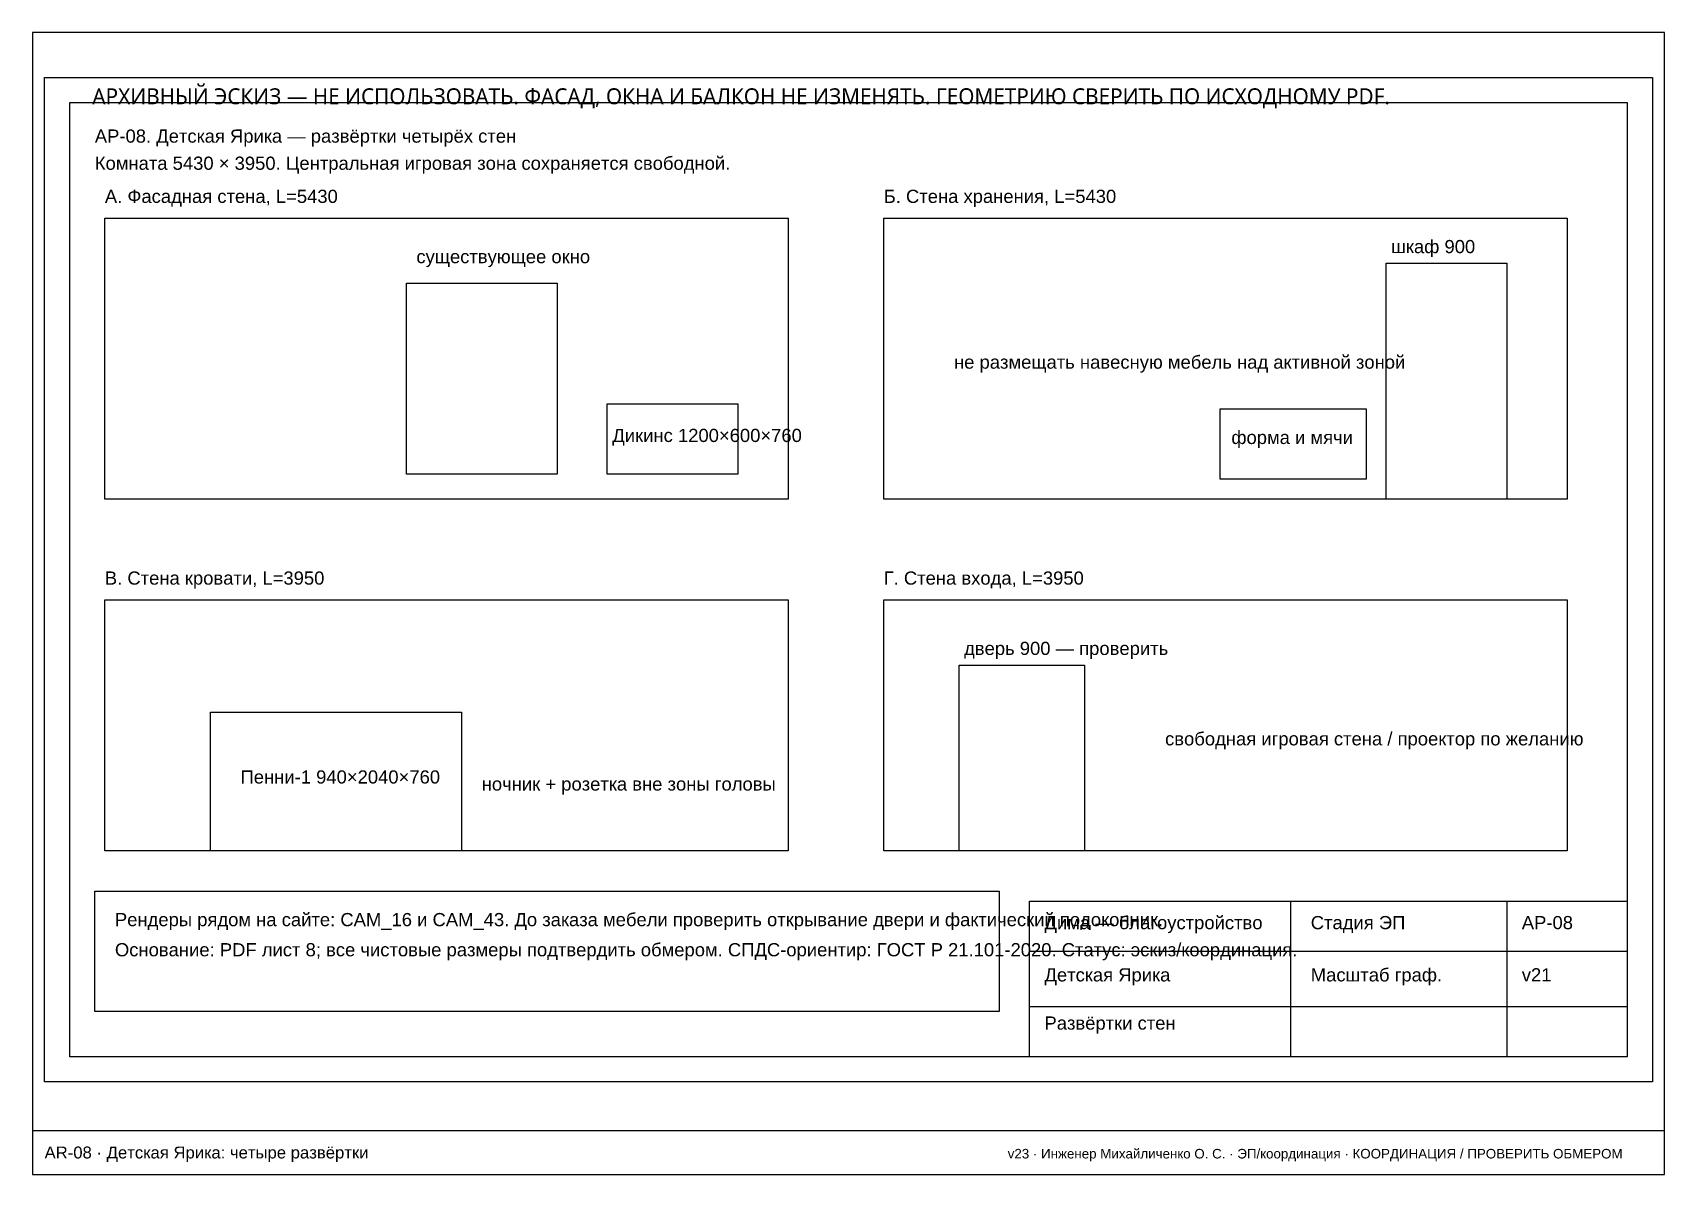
# Paper-space layout 'AR-08' of a CAD drawing. Header units: millimetres. Extents: x 5 to 415, y 5 to 292.
import ezdxf

# ---------------------------------------------------------------- set-up
doc = ezdxf.new("R2010")
doc.units = ezdxf.units.MM
for name, color, linetype in [('A-DIMS', 1, 'Continuous'), ('A-FRAME', 7, 'Continuous'), ('A-NOTES', 30, 'Continuous'), ('A-OBJECT', 8, 'Continuous'), ('A-TEXT', 7, 'Continuous'), ('A-WALL', 7, 'Continuous')]:
    doc.layers.add(name, color=color, linetype=linetype)
doc.styles.add('ARIAL', font='arial.ttf')
doc.styles.add('OpenSans', font='OpenSans-Regular.ttf')

psp = doc.layouts.new('AR-08')

# ---------------------------------------------------------------- linework, layer by layer
at = {"layer": 'A-FRAME'}
psp.add_line((5, 16), (415, 16), dxfattribs=at)
psp.add_lwpolyline([(5, 5), (415, 5), (415, 292), (5, 292)], close=True, dxfattribs=at)
at = {"layer": 'A-NOTES'}
psp.add_lwpolyline([(20.625, 76.225), (247.875, 76.225), (247.875, 45.925), (20.625, 45.925), (20.625, 76.225)], close=True, dxfattribs=at)
at = {"layer": 'A-OBJECT'}
for points in [[(8, 280.75), (412, 280.75), (412, 28.25), (8, 28.25), (8, 280.75)], [(23.15, 245.4), (194.85, 245.4), (194.85, 174.7), (23.15, 174.7), (23.15, 245.4)], [(218.8375, 245.4), (390.5375, 245.4), (390.5375, 174.7), (218.8375, 174.7), (218.8375, 245.4)], [(345.0875, 234.0375), (375.3875, 234.0375), (375.3875, 174.7), (345.0875, 174.7), (345.0875, 234.0375)], [(98.9, 228.9875), (136.775, 228.9875), (136.775, 181.0125), (98.9, 181.0125), (98.9, 228.9875)], [(149.4, 198.6875), (182.225, 198.6875), (182.225, 181.0125), (149.4, 181.0125), (149.4, 198.6875)], [(303.425, 197.425), (340.0375, 197.425), (340.0375, 179.75), (303.425, 179.75), (303.425, 197.425)], [(23.15, 149.45), (194.85, 149.45), (194.85, 86.325), (23.15, 86.325), (23.15, 149.45)], [(218.8375, 149.45), (390.5375, 149.45), (390.5375, 86.325), (218.8375, 86.325), (218.8375, 149.45)], [(237.775, 133.0375), (269.3375, 133.0375), (269.3375, 86.325), (237.775, 86.325), (237.775, 133.0375)], [(49.6625, 121.17), (112.7875, 121.17), (112.7875, 86.325), (49.6625, 86.325), (49.6625, 121.17)]]:
    psp.add_lwpolyline(points, close=True, dxfattribs=at)
at = {"layer": 'A-WALL'}
for points in [[(14.3125, 274.4375), (405.6875, 274.4375), (405.6875, 34.5625), (14.3125, 34.5625), (14.3125, 274.4375)], [(255.45, 73.7), (405.6875, 73.7), (405.6875, 34.5625), (255.45, 34.5625), (255.45, 73.7)]]:
    psp.add_lwpolyline(points, close=True, dxfattribs=at)
for points in [[(321.1, 73.7), (321.1, 34.5625)], [(375.3875, 73.7), (375.3875, 34.5625)], [(255.45, 61.075), (405.6875, 61.075)], [(255.45, 47.1875), (405.6875, 47.1875)]]:
    psp.add_lwpolyline(points, dxfattribs=at)

# ---------------------------------------------------------------- texts
at = {"color": 1, "insert": (20, 278), "char_height": 4, "width": 370, "attachment_point": 1, "style": 'OpenSans'}
psp.add_mtext('АРХИВНЫЙ ЭСКИЗ — НЕ ИСПОЛЬЗОВАТЬ. ФАСАД, ОКНА И БАЛКОН НЕ ИЗМЕНЯТЬ. ГЕОМЕТРИЮ СВЕРИТЬ ПО ИСХОДНОМУ PDF.', dxfattribs=at)
at = {"layer": 'A-DIMS', "style": 'ARIAL'}
psp.add_text('v23 · Инженер Михайличенко О. С. · ЭП/координация · КООРДИНАЦИЯ / ПРОВЕРИТЬ ОБМЕРОМ', height=2.4, dxfattribs=at).set_placement((250, 9))
at = {"layer": 'A-TEXT', "style": 'ARIAL'}
for s, height, p in [('АР-08. Детская Ярика — развёртки четырёх стен', 3.3128, (20.625, 264.3375)), ('Комната 5430 × 3950. Центральная игровая зона сохраняется свободной.', 3.3128, (20.625, 257.52)), ('А. Фасадная стена, L=5430', 3.3128, (23.15, 249.1875)), ('Б. Стена хранения, L=5430', 3.3128, (218.8375, 249.1875)), ('шкаф 900', 3.3128, (346.35, 236.5625)), ('существующее окно', 3.3128, (101.425, 234.0375)), ('не размещать навесную мебель над активной зоной', 3.3128, (236.5125, 207.525)), ('Дикинс 1200×600×760', 3.3128, (150.6625, 189.0925)), ('форма и мячи', 3.3128, (306.2025, 188.5875)), ('В. Стена кровати, L=3950', 3.3128, (23.15, 153.2375)), ('Г. Стена входа, L=3950', 3.3128, (218.8375, 153.2375)), ('дверь 900 — проверить', 3.3128, (239.0375, 135.5625)), ('свободная игровая стена / проектор по желанию', 3.3128, (289.5375, 112.8375)), ('Пенни-1 940×2040×760', 3.3128, (57.2375, 103.2425)), ('ночник + розетка вне зоны головы', 3.3128, (117.8375, 101.475)), ('Рендеры рядом на сайте: CAM_16 и CAM_43. До заказа мебели проверить открывание двери и фактический подоконник.', 3.3128, (25.675, 67.3875)), ('Дима — благоустройство', 3.3128, (259.2375, 66.63)), ('Стадия ЭП', 3.3128, (326.15, 66.63)), ('АР-08', 3.3128, (379.175, 66.63)), ('Основание: PDF лист 8; все чистовые размеры подтвердить обмером. СПДС-ориентир: ГОСТ Р 21.101-2020. Статус: эскиз/координация.', 3.3128, (25.675, 59.8125)), ('Детская Ярика', 3.3128, (259.2375, 53.5)), ('Масштаб граф.', 3.3128, (326.15, 53.5)), ('v21', 3.3128, (379.175, 53.5)), ('Развёртки стен', 3.3128, (259.2375, 41.38)), ('AR-08 · Детская Ярика: четыре развёртки', 3, (8, 9))]:
    psp.add_text(s, height=height, dxfattribs=at).set_placement(p)

doc.saveas('drawing.dxf')
